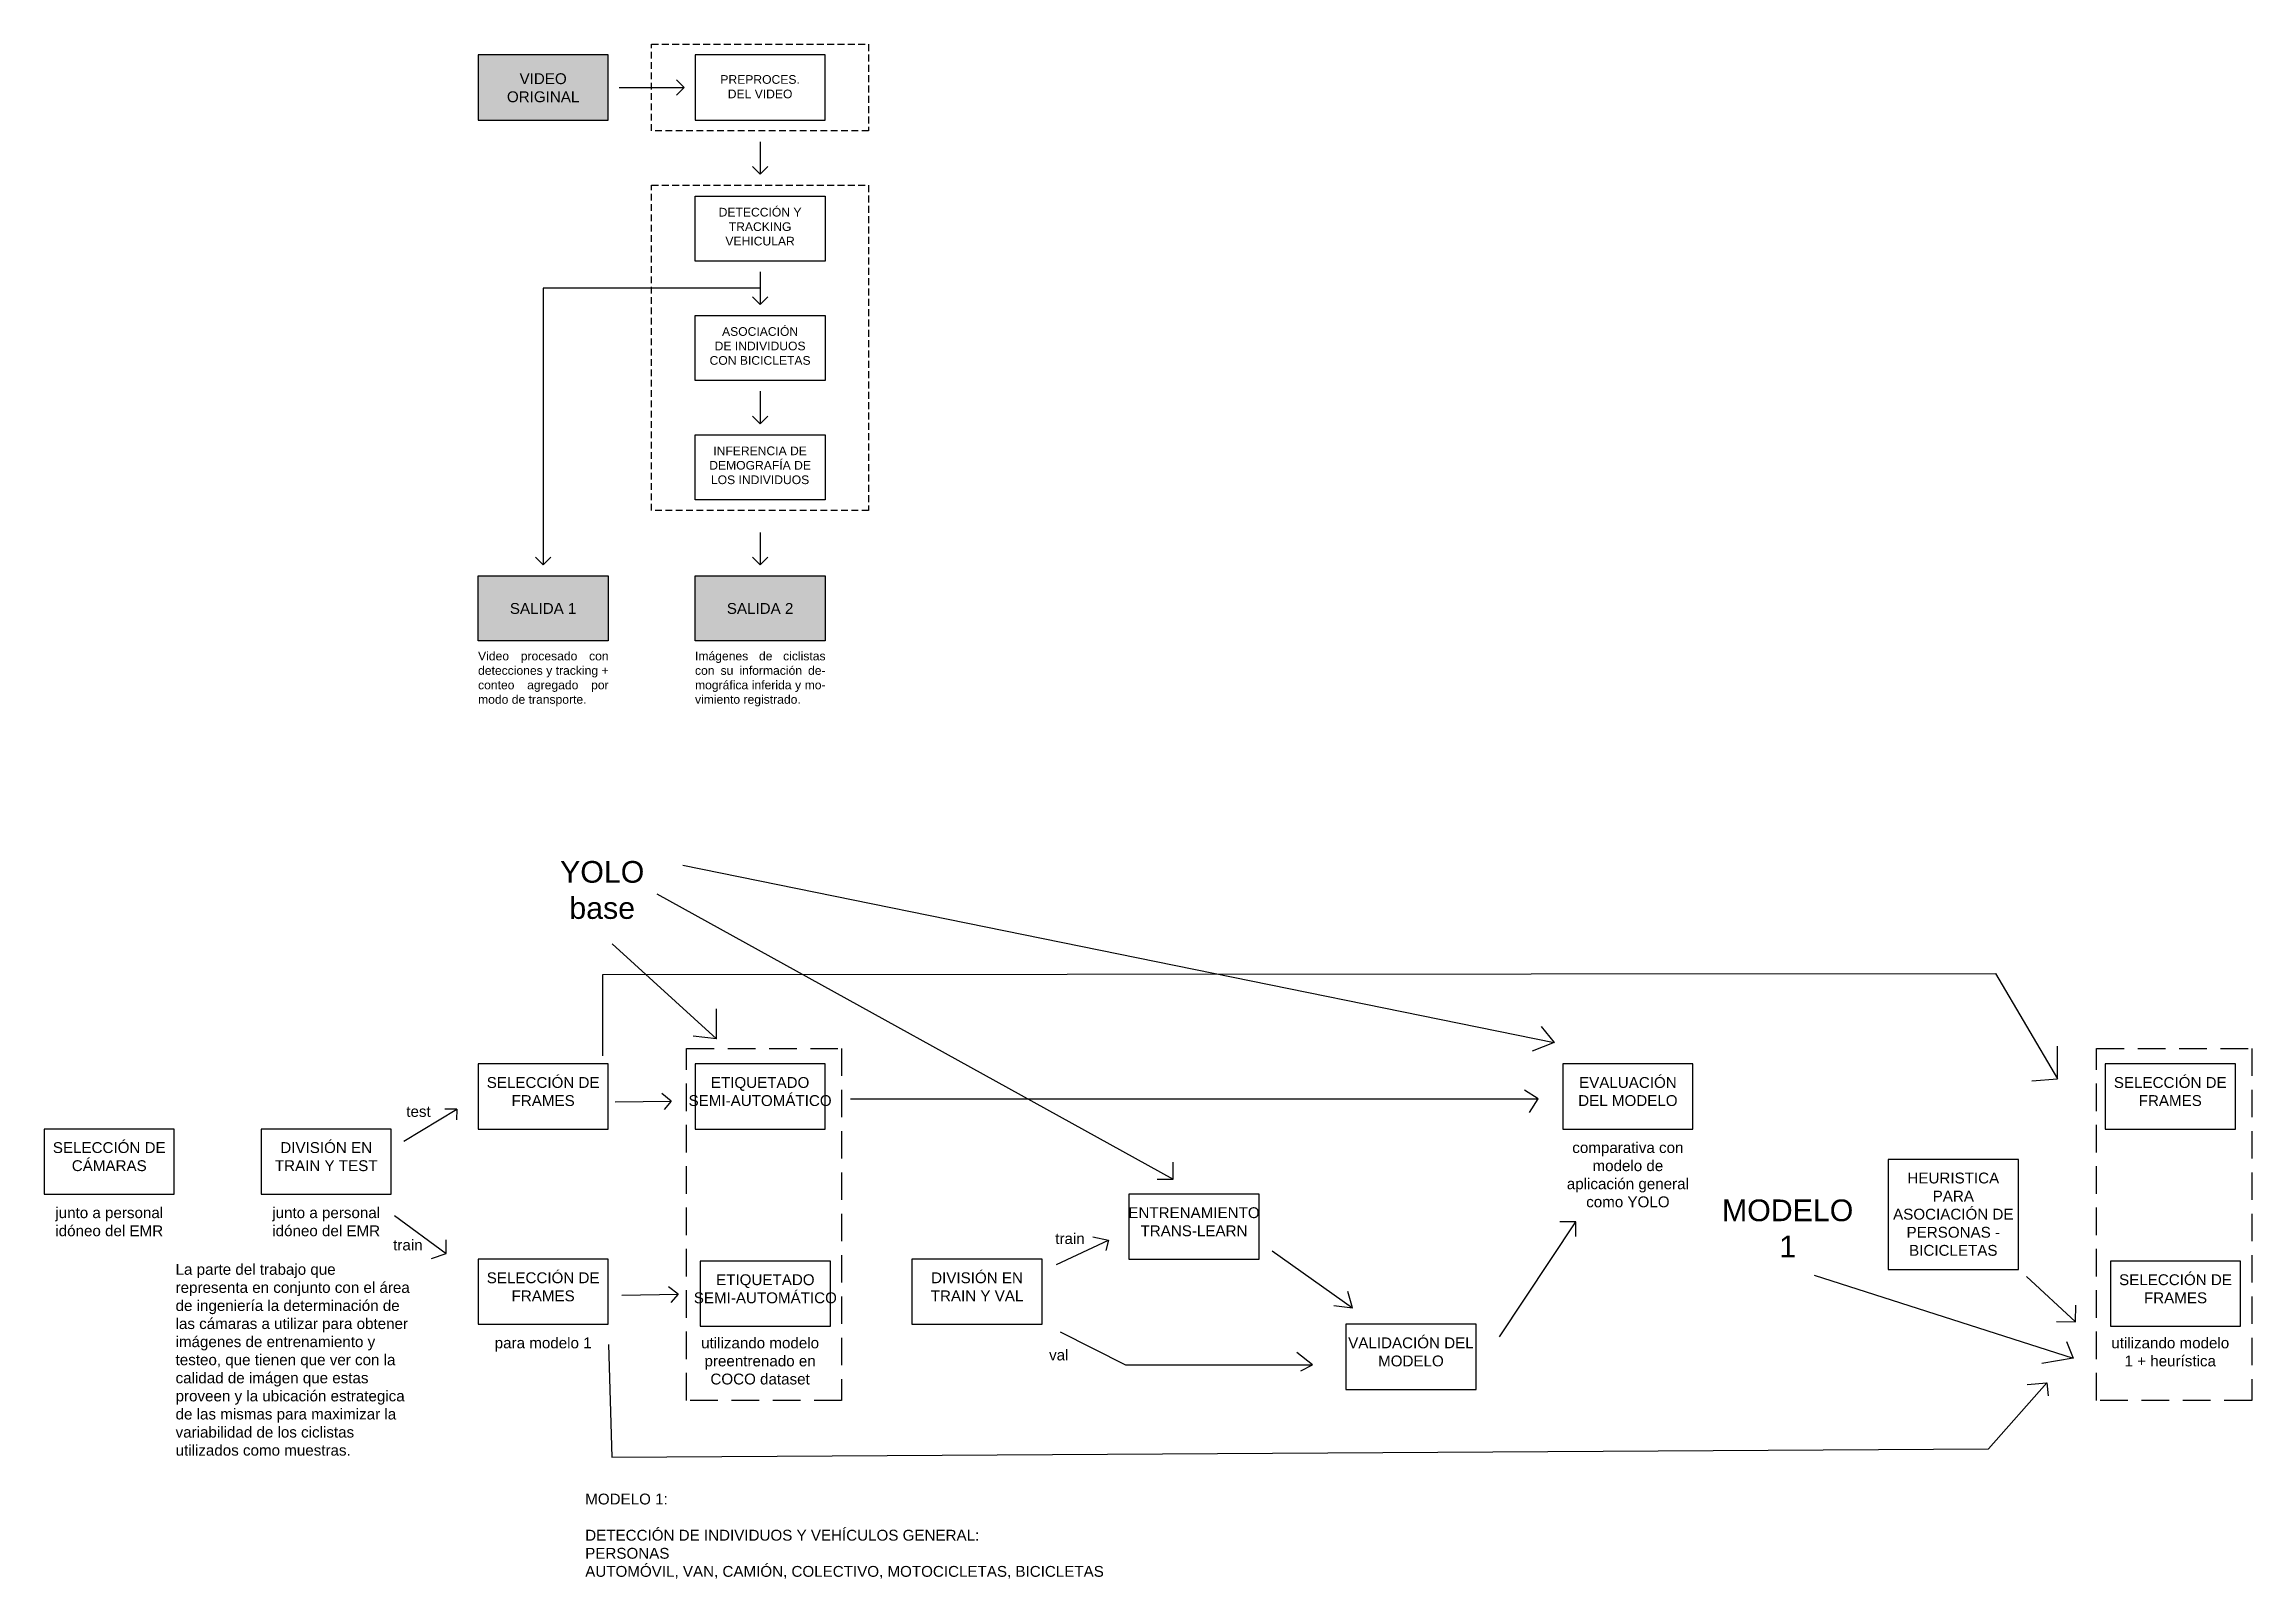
# Model space of a CAD drawing. Header units: millimetres. Extents: x 43 to 551, y 14 to 367.
import ezdxf

# ---------------------------------------------------------------- set-up
doc = ezdxf.new("R2010")
doc.units = ezdxf.units.MM
doc.linetypes.add('DASHED2', pattern=[9.525, 6.35, -3.175])
doc.styles.get("Standard").update_dxf_attribs({"font": 'arial.ttf'})

msp = doc.modelspace()

# ---------------------------------------------------------------- hatches: boundary and pattern name
h = msp.add_hatch(color=7)
h.dxf.hatch_style = 1
h.paths.add_polyline_path([(142.65, 364.67), (142.65, 349.67), (172.65, 349.67), (172.65, 364.67)])
h = msp.add_hatch(color=7)
h.dxf.hatch_style = 1
h.paths.add_polyline_path([(142.65, 229.67), (142.65, 244.67), (172.65, 244.67), (172.65, 229.67)])
h = msp.add_hatch(color=7)
h.dxf.hatch_style = 1
h.paths.add_polyline_path([(192.65, 229.67), (192.65, 244.67), (222.65, 244.67), (222.65, 229.67)])

# ---------------------------------------------------------------- linework, layer by layer
at = {"color": 8, "linetype": 'DASHED2', "ltscale": 0.25}
for points in [[(182.65, 347.17), (182.65, 367.17), (232.65, 367.17), (232.65, 347.17)], [(182.65, 259.67), (182.65, 334.67), (232.65, 334.67), (232.65, 259.67)]]:
    msp.add_lwpolyline(points, close=True, dxfattribs=at)
for points in [[(142.65, 364.67), (142.65, 349.67), (172.65, 349.67), (172.65, 364.67)], [(192.65, 364.67), (192.65, 349.67), (222.65, 349.67), (222.65, 364.67)], [(192.65, 317.17), (192.65, 332.17), (222.65, 332.17), (222.65, 317.17)], [(192.65, 289.67), (192.65, 304.67), (222.65, 304.67), (222.65, 289.67)], [(192.65, 262.17), (192.65, 277.17), (222.65, 277.17), (222.65, 262.17)], [(142.65, 229.67), (142.65, 244.67), (172.65, 244.67), (172.65, 229.67)], [(192.65, 229.67), (192.65, 244.67), (222.65, 244.67), (222.65, 229.67)], [(142.65, 132.17), (142.65, 117.17), (172.65, 117.17), (172.65, 132.17)], [(192.65, 132.17), (192.65, 117.17), (222.65, 117.17), (222.65, 132.17)], [(392.65, 132.17), (392.65, 117.17), (422.65, 117.17), (422.65, 132.17)], [(517.65, 132.17), (517.65, 117.17), (547.65, 117.17), (547.65, 132.17)], [(42.65, 117.17), (42.65, 102.17), (72.65, 102.17), (72.65, 117.17)], [(92.65, 117.17), (92.65, 102.17), (122.65, 102.17), (122.65, 117.17)], [(467.65, 110.15), (467.65, 84.8), (497.65, 84.8), (497.65, 110.15)], [(292.65, 102.17), (292.65, 87.17), (322.65, 87.17), (322.65, 102.17)], [(142.65, 87.17), (142.65, 72.17), (172.65, 72.17), (172.65, 87.17)], [(193.86, 86.71), (193.86, 71.71), (223.86, 71.71), (223.86, 86.71)], [(242.65, 87.17), (242.65, 72.17), (272.65, 72.17), (272.65, 87.17)], [(518.86, 86.71), (518.86, 71.71), (548.86, 71.71), (548.86, 86.71)], [(342.65, 72.17), (342.65, 57.17), (372.65, 57.17), (372.65, 72.17)]]:
    msp.add_lwpolyline(points, close=True)
for points in [[(175.15, 357.17), (190.15, 357.17)], [(190.15, 357.17), (188.38, 358.94)], [(190.15, 357.17), (188.38, 355.4)], [(207.65, 344.67), (207.65, 337.17)], [(207.65, 337.17), (205.88, 338.94)], [(207.65, 337.17), (209.42, 338.94)], [(207.65, 310.92), (157.65, 310.92), (157.65, 247.17)], [(207.65, 314.67), (207.65, 307.17)], [(207.65, 307.17), (205.88, 308.94)], [(207.65, 307.17), (209.42, 308.94)], [(207.65, 287.17), (207.65, 279.67)], [(207.65, 279.67), (205.88, 281.44)], [(207.65, 279.67), (209.42, 281.44)], [(207.65, 254.67), (207.65, 247.17)], [(157.65, 247.17), (155.88, 248.94)], [(157.65, 247.17), (159.42, 248.94)], [(207.65, 247.17), (205.88, 248.94)], [(207.65, 247.17), (209.42, 248.94)], [(189.87, 177.97), (390.63, 137.13)], [(183.85, 171.35), (302.87, 105.62)], [(173.58, 159.88), (197.64, 137.96), (192.26, 138.59)], [(197.64, 137.96), (197.64, 144.87)], [(387.64, 140.8), (390.63, 137.13), (385.6, 135.13)], [(174.25, 123.43), (187.19, 123.6), (185, 125.35)], [(187.19, 123.6), (185.53, 121.68)], [(299.13, 105.65), (302.87, 105.62), (302.87, 109.53)], [(378.07, 69.31), (395.63, 95.75)], [(395.63, 92.39), (395.63, 95.75), (391.93, 95.75)], [(325.67, 89.12), (344.18, 75.99)], [(450.57, 83.47), (510.24, 64.37)], [(499.5, 83.2), (510.83, 72.71)], [(175.81, 78.91), (188.76, 79.08), (186.57, 80.83)], [(188.76, 79.08), (187.1, 77.16)], [(339.89, 76.48), (344.18, 75.99), (343.11, 79.75)], [(506.46, 72.81), (510.83, 72.71), (510.92, 76.56)], [(508.75, 68.19), (510.24, 64.37), (503.03, 63.15)]]:
    msp.add_lwpolyline(points)
at = {"color": 240, "true_color": 0xed1f24}
for points in [[(171.42, 134.05), (171.42, 152.8), (492.37, 152.97), (506.7, 128.71)], [(500.75, 128.31), (506.7, 128.71), (506.7, 136.25)], [(228.46, 124.12), (386.94, 124.12)], [(386.94, 124.12), (383.82, 126.1)], [(384.94, 120.99), (386.94, 124.12)], [(125.51, 114.35), (137.78, 121.73), (137.66, 119.26)], [(137.78, 121.73), (134.98, 121.73)], [(123.42, 97.22), (135.27, 88.45)], [(131.92, 87.33), (135.27, 88.45), (135.27, 91.65)], [(284.36, 92.34), (287.91, 91.52), (287.36, 89.14)], [(275.99, 85.98), (287.91, 91.52)], [(172.73, 67.51), (173.5, 41.56), (490.78, 43.48)], [(276.82, 70.44), (291.87, 62.81), (334.94, 62.81)], [(332.25, 61.48), (334.94, 62.81), (331.34, 65.65)], [(490.78, 43.48), (504.23, 58.71)], [(499.67, 58.31), (504.23, 58.71), (504.5, 55.66)]]:
    msp.add_lwpolyline(points, dxfattribs=at)
at = {"color": 251, "linetype": 'DASHED2', "true_color": 0x636466}
for points in [[(190.68, 135.75), (226.45, 135.75), (226.45, 54.6), (190.68, 54.6)], [(515.68, 135.75), (551.45, 135.75), (551.45, 54.6), (515.68, 54.6)]]:
    msp.add_lwpolyline(points, close=True, dxfattribs=at)

# ---------------------------------------------------------------- texts
at = {"color": 7, "true_color": 0xffffff, "char_height": 2.5, "attachment_point": 1}
for s, insert in [('\\pxqc;VIDEO\\P\\pt2;ORIGINAL', (142.65, 360.46)), ('\\pxqc,t2;SALIDA 1', (142.65, 238.38)), ('\\pxqc,t2;SALIDA 2', (192.65, 238.38))]:
    msp.add_mtext_dynamic_manual_height_columns(s, width=30, gutter_width=12.5, heights=[15.03], dxfattribs=dict(at, insert=insert))
at = {"attachment_point": 1}
for s, width, gutter_width, heights, insert, char_height in [('\\pxqc;PREPROCES.\\PDEL VIDEO', 30, 12.5, [15.03], (192.65, 360.03), 2), ('\\pxqc;DETECCIÓN Y TRACKING VEHICULAR', 30, 12.5, [15.03], (192.65, 329.45), 2), ('\\pxqc;ASOCIACIÓN\\PDE INDIVIDUOS\\PCON BICICLETAS', 30, 12.5, [15.03], (192.65, 301.95), 2), ('\\pxqc;INFERENCIA DE DEMOGRAFÍA DE\\PLOS INDIVIDUOS', 30, 12.5, [15.03], (192.65, 274.45), 2), ('\\pxqj;Video procesado con detecciones y tracking + conteo agregado por modo de transporte.', 30, 12.5, [22.35], (142.65, 227.17), 2), ('\\pxqj;Imágenes de ciclistas con su información de- mográfica inferida y mo- vimiento registrado.', 30, 12.5, [22.35], (192.65, 227.17), 2), ('\\pxqc;YOLO base', 30, 0, [18.43], (156.26, 178.93), 5), ('\\pxqc;SELECCIÓN DE FRAMES ', 30, 12.5, [9.02], (142.65, 129.14), 2.5), ('\\pxqc;ETIQUETADO SEMI-AUTOMÁTICO', 30, 12.5, [9.02], (192.65, 129.14), 2.5), ('\\pxqc;EVALUACIÓN DEL MODELO', 30, 12.5, [9.02], (392.65, 129.14), 2.5), ('\\pxqc;SELECCIÓN DE FRAMES ', 30, 12.5, [9.02], (517.65, 129.14), 2.5), ('test', 12.4349, 12.5, [0], (126.11, 122.47), 2.5), ('\\pxqc;SELECCIÓN DE CÁMARAS', 30, 12.5, [9.02], (42.65, 114.14), 2.5), ('\\pxqc;DIVISIÓN EN TRAIN Y TEST', 30, 12.5, [9.02], (92.65, 114.14), 2.5), ('\\pxqc;comparativa con modelo de aplicación general como YOLO', 30, 12.5, [20.98], (392.65, 114.14), 2.5), ('\\pxqc;HEURISTICA PARA ASOCIACIÓN DE PERSONAS - BICICLETAS', 30, 12.5, [20.86], (467.65, 107.13), 2.5), ('\\pxqc;junto a personal idóneo del EMR', 30, 12.5, [9.02], (42.65, 99.14), 2.5), ('\\pxqc;junto a personal idóneo del EMR', 30, 12.5, [9.02], (92.65, 99.14), 2.5), ('\\pxqc;ENTRENAMIENTO TRANS-LEARN', 30, 12.5, [9.02], (292.65, 99.14), 2.5), ('\\pxqc;MODELO 1', 30, 0, [18.43], (429.47, 100.93), 5), ('train', 12.4349, 12.5, [0], (123.08, 91.7), 2.5), ('train', 12.4349, 12.5, [0], (275.68, 93.18), 2.5), ('\\pxqc;SELECCIÓN DE FRAMES ', 30, 12.5, [9.02], (142.65, 84.14), 2.5), ('\\pxqc;ETIQUETADO SEMI-AUTOMÁTICO', 30, 12.5, [9.02], (193.86, 83.69), 2.5), ('\\pxqc;DIVISIÓN EN TRAIN Y VAL', 30, 12.5, [9.02], (242.65, 84.14), 2.5), ('\\pxqc;SELECCIÓN DE FRAMES ', 30, 12.5, [9.02], (518.86, 83.69), 2.5), ('\\pxqc;para modelo 1', 30, 12.5, [9.02], (142.65, 69.14), 2.5), ('\\pxqc;utilizando modelo preentrenado en COCO dataset', 30, 12.5, [20.98], (192.65, 69.14), 2.5), ('val', 12.4349, 12.5, [0], (274.26, 66.35), 2.5), ('\\pxqc;VALIDACIÓN DEL MODELO', 30, 12.5, [9.02], (342.65, 69.14), 2.5), ('\\pxqc;utilizando modelo 1 + heurística', 30, 12.5, [20.98], (517.65, 69.14), 2.5), ('MODELO 1:\\P\\PDETECCIÓN DE INDIVIDUOS Y VEHÍCULOS GENERAL:\\PPERSONAS\\PAUTOMÓVIL, VAN, CAMIÓN, COLECTIVO, MOTOCICLETAS, BICICLETAS', 120.5805, 12.5, [0], (167.35, 33.15), 2.5)]:
    msp.add_mtext_dynamic_manual_height_columns(s, width=width, gutter_width=gutter_width, heights=heights, dxfattribs=dict(at, insert=insert, char_height=char_height))
at = {"insert": (72.94, 86.08), "char_height": 2.5, "width": 54.1516, "attachment_point": 1}
msp.add_mtext('La parte del trabajo que representa en conjunto con el área de ingeniería la determinación de las cámaras a utilizar para obtener imágenes de entrenamiento y testeo, que tienen que ver con la calidad de imágen que estas proveen y la ubicación estrategica de las mismas para maximizar la variabilidad de los ciclistas utilizados como muestras.', dxfattribs=at)

doc.saveas('drawing.dxf')
